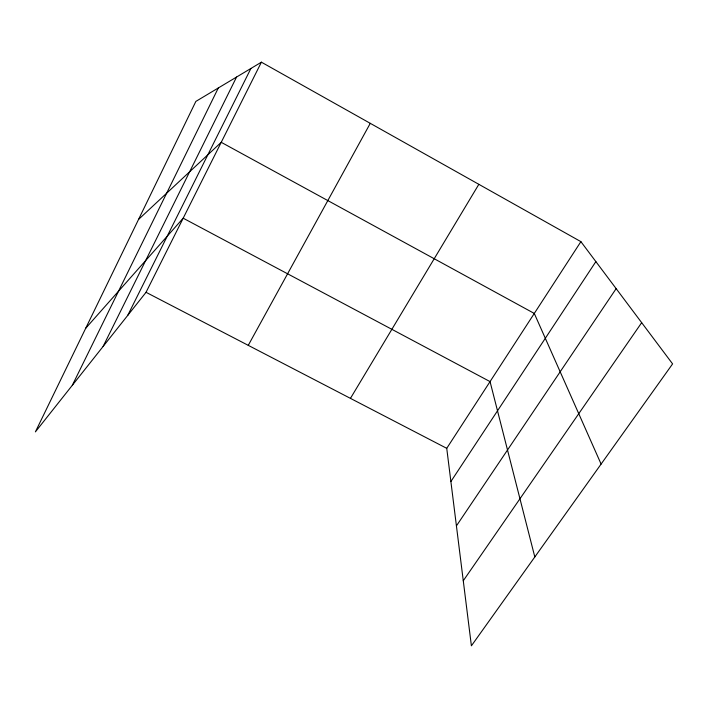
<?xml version="1.0" encoding="UTF-8"?>
<svg xmlns="http://www.w3.org/2000/svg" width="708" height="708" viewBox="0 0 708 708"><rect width="100%" height="100%" fill="white"/><g stroke="black" fill="none" stroke-linecap="round" stroke-linejoin="round"><path stroke-width="1.06" d="M72.331 385.276L218.312 87.969M103.103 346.469L236.569 77.039M127.732 315.387L250.906 68.464M261.402 62.18L195.859 101.412L35.4 431.871L146.034 292.307L261.402 62.18L580.896 241.649L672.6 363.894L471.395 645.82L446.739 448.332L580.896 241.649M248.26 345.345L370.275 123.334M350.451 398.365L478.847 184.328M450.881 481.537L595.87 261.606M456.421 525.894L616.155 288.643M463.271 580.755L641.669 322.671M85.703 328.273L183.186 218.197L490.051 381.603L534.814 556.948M138.547 219.436L221.232 142.308L534.292 313.44L601.101 464.076M146.034 292.307L446.739 448.332"/></g></svg>
